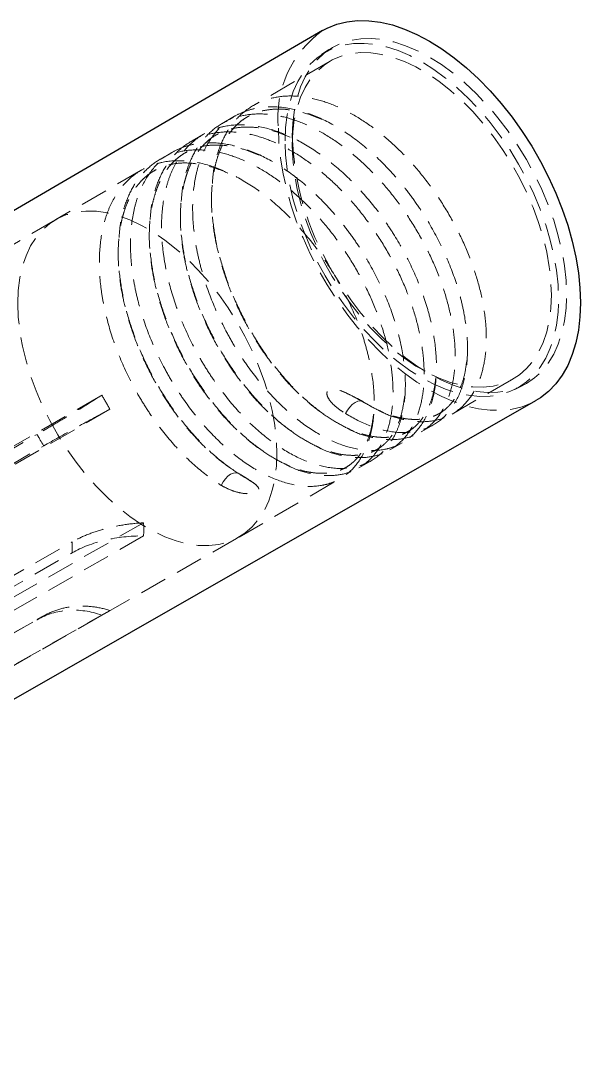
# Model space of a CAD drawing. Header units: millimetres. Extents: x 0 to 420, y 0 to 297.
# Drawn here: x 221.28 to 247.25, y 142.88 to 190.58 of the extents above; entities that cross this region are included whole.
import ezdxf

# ---------------------------------------------------------------- set-up
doc = ezdxf.new("R2010")
doc.units = ezdxf.units.MM
doc.linetypes.add('HIDDEN', pattern=[1.905, 1.27, -0.635])

msp = doc.modelspace()

# ---------------------------------------------------------------- linework, layer by layer
at = {"color": 7, "linetype": 'Continuous', "lineweight": 25}
for p, q in [((235.27918, 190.11609), (182.90681, 159.58196)), ((192.551, 142.87593), (245.18334, 172.95972))]:
    msp.add_line(p, q, dxfattribs=at)
at = {"color": 7, "linetype": 'HIDDEN', "lineweight": 18}
for p, q in [((235.58216, 189.23454), (235.24219, 189.00804)), ((235.64032, 188.7023), (232.07697, 186.64522)), ((231.20723, 186.14313), (230.63447, 185.81249)), ((229.76473, 185.31039), (229.19197, 184.97975)), ((228.32223, 184.47766), (227.74947, 184.14701)), ((226.87973, 183.64492), (222.9124, 181.35463)), ((222.89863, 181.34663), (216.76682, 177.76073)), ((241.29753, 172.33876), (244.13963, 173.97947)), ((244.2053, 173.4818), (244.57146, 173.66294)), ((237.22772, 172.8634), (237.53708, 172.69979)), ((239.85503, 171.50602), (240.42778, 171.83667)), ((188.92488, 152.33569), (222.04431, 171.39592)), ((189.28488, 151.71215), (222.35301, 170.86124)), ((238.41253, 170.67329), (238.98529, 171.00393)), ((236.97003, 169.84055), (237.54279, 170.1712)), ((231.41171, 166.6318), (236.10029, 169.33846)), ((225.22618, 163.1071), (231.3979, 166.62388)), ((190.53392, 147.50898), (223.67599, 166.40923)), ((190.53392, 146.92107), (223.67599, 165.9051)), ((188.92488, 143.95211), (222.04431, 162.80231)), ((189.28488, 144.16), (222.35301, 162.98057))]:
    msp.add_line(p, q, dxfattribs=at)
at = {"color": 7, "linetype": 'Continuous', "lineweight": 25, "flags": 128}
msp.add_lwpolyline([(235.27918, 190.11609), (235.49992, 190.23383), (235.94165, 190.41085), (236.41276, 190.52731), (236.91004, 190.58241), (237.43009, 190.57577), (237.96937, 190.50745), (238.52417, 190.3779), (239.09072, 190.18802), (239.66515, 189.93909), (240.24353, 189.63282), (240.8219, 189.27131), (241.39633, 188.85702), (241.96288, 188.39278), (242.51769, 187.88176), (243.05696, 187.32745), (243.57701, 186.73365), (244.07429, 186.1044), (244.54541, 185.444), (244.98713, 184.75698), (245.39646, 184.04801), (245.77058, 183.32194), (246.10695, 182.58373), (246.40327, 181.83843), (246.6575, 181.09112), (246.86793, 180.34692), (247.0331, 179.6109), (247.15189, 178.88808), (247.2235, 178.18342), (247.24742, 177.50173), (247.2235, 176.84765), (247.15189, 176.22566), (247.0331, 175.64), (246.86793, 175.09468), (246.6575, 174.59343), (246.40327, 174.13966), (246.10695, 173.73648), (245.77058, 173.38663), (245.39646, 173.09252), (245.18334, 172.95972)], dxfattribs=at)
at = {"color": 7, "linetype": 'HIDDEN', "lineweight": 18, "flags": 128}
for points in [[(233.54722, 185.00248), (233.57136, 185.6269), (233.64359, 186.21871), (233.76335, 186.7734), (233.92974, 187.28674), (234.14149, 187.75483), (234.39699, 188.1741), (234.6943, 188.54137), (235.03115, 188.85384), (235.40497, 189.10913), (235.81293, 189.3053), (236.25192, 189.44086), (236.7186, 189.51477), (237.20941, 189.52647), (237.72063, 189.47588), (238.24835, 189.36337), (238.78857, 189.18981), (239.33717, 188.95651), (239.88997, 188.66526), (240.44278, 188.31826), (240.99138, 187.91815), (241.5316, 187.46799), (242.05932, 186.9712), (242.57053, 186.43156), (243.06135, 185.85318), (243.52802, 185.24046), (243.96701, 184.59805), (244.37497, 183.93086), (244.7488, 183.24396), (245.08565, 182.54257), (245.38295, 181.83204), (245.63845, 181.11777), (245.85021, 180.4052), (246.0166, 179.69975), (246.13636, 179.00679), (246.20858, 178.33159), (246.23272, 177.67929), (246.20858, 177.05487), (246.13636, 176.46306), (246.0166, 175.90837), (245.85021, 175.39503), (245.63845, 174.92694), (245.38295, 174.50767), (245.08565, 174.1404), (244.7488, 173.82793), (244.37497, 173.57264), (243.96701, 173.37647), (243.52802, 173.24091), (243.06135, 173.167), (242.57053, 173.1553), (242.05932, 173.20589), (241.5316, 173.3184), (240.99138, 173.49196), (240.44278, 173.72526), (239.88997, 174.01651), (239.33717, 174.36351), (238.78857, 174.76362), (238.24835, 175.21378), (237.72063, 175.71057), (237.20941, 176.25021), (236.7186, 176.82859), (236.25192, 177.44131), (235.81293, 178.08372), (235.40497, 178.75091), (235.03115, 179.43781), (234.6943, 180.1392), (234.39699, 180.84973), (234.14149, 181.564), (233.92974, 182.27657), (233.76335, 182.98202), (233.64359, 183.67498), (233.57136, 184.35018), (233.54722, 185.00248)], [(233.88225, 185.21727), (233.90646, 185.84353), (233.97889, 186.43706), (234.099, 186.99337), (234.26588, 187.50821), (234.47825, 187.97766), (234.7345, 188.39816), (235.03267, 188.76651), (235.37051, 189.07989), (235.74542, 189.33593), (236.15458, 189.53267), (236.59485, 189.66862), (237.06289, 189.74275), (237.55513, 189.75449), (238.06784, 189.70375), (238.59711, 189.59091), (239.1389, 189.41684), (239.6891, 189.18286), (240.24353, 188.89075), (240.79795, 188.54274), (241.34815, 188.14147), (241.88995, 187.69), (242.41921, 187.19175), (242.93192, 186.65054), (243.42416, 186.07046), (243.8922, 185.45595), (244.33248, 184.81167), (244.74163, 184.14253), (245.11655, 183.45362), (245.45438, 182.75018), (245.75255, 182.03758), (246.0088, 181.32122), (246.22117, 180.60657), (246.38805, 179.89905), (246.50816, 179.20407), (246.5806, 178.5269), (246.6048, 177.8727), (246.5806, 177.24645), (246.50816, 176.65291), (246.38805, 176.09661), (246.22117, 175.58177), (246.0088, 175.11231), (245.75255, 174.69181), (245.45438, 174.32347), (245.11655, 174.01008), (244.74163, 173.75405), (244.33248, 173.5573), (243.8922, 173.42135), (243.42416, 173.34722), (242.93192, 173.33549), (242.41921, 173.38623), (241.88995, 173.49906), (241.34815, 173.67313), (240.79795, 173.90711), (240.24353, 174.19922), (239.6891, 174.54723), (239.1389, 174.9485), (238.59711, 175.39998), (238.06784, 175.89822), (237.55513, 176.43944), (237.06289, 177.01951), (236.59485, 177.63402), (236.15458, 178.2783), (235.8544, 178.76166)], [(233.87957, 184.81062), (233.90376, 185.4188), (233.97615, 185.99415), (234.09616, 186.53203), (234.26282, 187.02812), (234.47478, 187.47842), (234.73035, 187.8793), (235.02745, 188.22754), (235.36371, 188.52033), (235.7364, 188.75532), (236.14254, 188.93061), (236.57886, 189.04479), (237.04183, 189.09694), (237.52773, 189.08665), (238.03265, 189.01399), (238.55253, 188.87956), (239.08318, 188.68442), (239.62032, 188.43016), (240.15963, 188.11882), (240.69677, 187.75291), (241.22741, 187.33538), (241.74729, 186.86958), (242.25221, 186.35926), (242.73812, 185.80855), (243.20109, 185.22186), (243.6374, 184.60392), (244.04354, 183.95971), (244.41624, 183.29441), (244.75249, 182.61339), (245.0496, 181.92212), (245.30516, 181.22617), (245.51713, 180.53115), (245.68378, 179.84264), (245.80379, 179.1662), (245.87618, 178.50727), (245.90038, 177.87115), (245.87618, 177.26297), (245.80379, 176.68762), (245.68378, 176.14974), (245.51713, 175.65365), (245.30516, 175.20335), (245.0496, 174.80247), (244.75249, 174.45423), (244.41624, 174.16144), (244.04354, 173.92645), (243.6374, 173.75116), (243.20109, 173.63698), (242.73812, 173.58483), (242.25221, 173.59512), (241.74729, 173.66778), (241.22741, 173.80221), (240.69677, 173.99735), (240.15963, 174.25161), (239.62032, 174.56295), (239.08318, 174.92886), (238.55253, 175.34639), (238.03265, 175.81219), (237.52773, 176.32251), (237.04183, 176.87322), (236.57886, 177.45991), (236.14254, 178.07785), (235.7364, 178.72206), (235.36371, 179.38736), (235.02745, 180.06838), (234.73035, 180.75965), (234.47478, 181.4556), (234.26282, 182.15062), (234.09616, 182.83913), (233.97615, 183.51557), (233.90376, 184.1745), (233.87957, 184.81062)], [(245.18334, 172.95972), (244.98713, 172.85615), (244.54541, 172.67912), (244.07429, 172.56267), (243.57701, 172.50757), (243.05696, 172.5142), (242.51769, 172.58253), (241.96288, 172.71207), (241.39633, 172.90196), (240.8219, 173.15088), (240.24353, 173.45715), (239.66515, 173.81866), (239.09072, 174.23296), (238.52417, 174.6972), (237.96937, 175.20822), (237.43009, 175.76252), (236.91004, 176.35633), (236.41276, 176.98558), (235.94165, 177.64597), (235.49992, 178.333), (235.09059, 179.04197), (234.71647, 179.76804), (234.3801, 180.50624), (234.08379, 181.25154), (233.82955, 181.99885), (233.61912, 182.74306), (233.45395, 183.47908), (233.33516, 184.20189), (233.26356, 184.90655), (233.23963, 185.58825)], [(221.15164, 177.46295), (221.17584, 178.07113), (221.24823, 178.64648), (221.36824, 179.18436), (221.5349, 179.68045), (221.74686, 180.13075), (222.00242, 180.53163), (222.29953, 180.87987), (222.63578, 181.17266), (223.00848, 181.40764), (223.41462, 181.58293), (223.85094, 181.69711), (224.31391, 181.74927), (224.79981, 181.73898), (225.30473, 181.66632), (225.82461, 181.53188), (226.35525, 181.33675), (226.89239, 181.08249), (227.43171, 180.77115), (227.96885, 180.40524), (228.49949, 179.98771), (229.01937, 179.5219), (229.52429, 179.01159), (230.01019, 178.46087), (230.47317, 177.87418), (230.90948, 177.25625), (231.31562, 176.61204), (231.68832, 175.94674), (232.02457, 175.26572), (232.32168, 174.57445), (232.57724, 173.8785), (232.7892, 173.18348), (232.95586, 172.49497), (233.07587, 171.81853), (233.14826, 171.1596), (233.17246, 170.52348), (233.14826, 169.9153), (233.07587, 169.33995), (232.95586, 168.80206), (232.7892, 168.30597), (232.57724, 167.85568), (232.32168, 167.4548), (232.02457, 167.10656), (231.68832, 166.81377), (231.31562, 166.57878), (230.90948, 166.40349), (230.47317, 166.28931), (230.01019, 166.23715), (229.52429, 166.24745), (229.01937, 166.32011), (228.49949, 166.45454), (227.96885, 166.64968), (227.43171, 166.90393), (226.89239, 167.21527), (226.35525, 167.58118), (225.82461, 167.99872), (225.30473, 168.46452), (224.79981, 168.97483), (224.31391, 169.52555), (223.85094, 170.11224), (223.41462, 170.73018), (223.00848, 171.37439), (222.63578, 172.03968), (222.29953, 172.72071), (222.00242, 173.41197), (221.74686, 174.10792), (221.5349, 174.80295), (221.36824, 175.49145), (221.24823, 176.16789), (221.17584, 176.82683), (221.15164, 177.46295)], [(192.53204, 154.49261), (204.19311, 161.20321), (225.04954, 173.20543)], [(236.35797, 172.36131), (236.44283, 172.51953), (236.54774, 172.66292), (236.66668, 172.78325), (236.79285, 172.87365), (236.91901, 172.92892), (237.03795, 172.94591), (237.14286, 172.92365), (237.22772, 172.8634)], [(225.42276, 172.55898), (213.48369, 165.64494), (192.9565, 153.75743)], [(230.58798, 169.03036), (230.67284, 169.18859), (230.77775, 169.33197), (230.89669, 169.45231), (231.02285, 169.5427), (231.14902, 169.59798), (231.26796, 169.61497), (231.37287, 169.5927), (231.45772, 169.53245)], [(194.45064, 148.72945), (206.11834, 155.38774), (226.98659, 167.29651)], [(226.98659, 166.687), (215.02189, 159.82838), (194.45064, 148.03628)], [(192.9565, 144.7334), (204.5992, 151.36642), (225.42276, 163.23008)], [(225.04954, 163.01455), (213.09162, 156.20168), (192.53204, 144.48829)]]:
    msp.add_lwpolyline(points, dxfattribs=at)
at = {"color": 7, "linetype": 'HIDDEN', "lineweight": 18}
for centre, radius, start, end in [((238.17394, 186.08889), 4.95963, 125.708603, 185.793509), ((246.74696, 185.63587), 12.87152, 181.863637, 210.552389), ((212.55562, 165.5611), 14.64697, 28.539857, 31.460143), ((219.01724, 166.99176), 7.97517, 357.810023, 2.189977), ((223.82827, 165.56031), 2.82354, 295.628262, 304.38249)]:
    msp.add_arc(centre, radius, start, end, dxfattribs=at)
for points, knots in [([(237.87156, 172.5229), (237.9568, 172.47628), (238.34611, 172.26337), (239.01998, 172.06566), (239.86063, 171.94758), (240.63062, 172.03565), (241.31429, 172.30782), (241.89415, 172.76374), (242.35281, 173.39109), (242.67872, 174.17062), (242.86447, 175.08363), (242.90258, 176.1116), (242.79084, 177.22607), (242.53447, 178.39432), (242.13793, 179.5909), (241.60565, 180.79035), (240.95215, 181.95809), (240.19792, 183.06106), (239.35707, 184.07635), (238.44366, 184.98103), (237.48394, 185.74787), (236.50647, 186.35647), (235.52899, 186.79489), (234.56928, 187.05111), (233.65586, 187.11604), (232.81503, 186.99001), (232.06071, 186.67637), (231.40755, 186.17793), (230.87401, 185.50885), (230.48212, 184.68551), (230.24041, 183.85342), (230.19312, 183.25844), (230.17431, 183.02189)], [0, 0, 0, 0, 0.0097488, 0.04452016, 0.07929152, 0.11363353, 0.14797554, 0.1827469, 0.21751826, 0.25186027, 0.28620228, 0.32097364, 0.355745, 0.39008701, 0.42442902, 0.45920038, 0.49397174, 0.52831375, 0.56265577, 0.59742712, 0.63219848, 0.66654049, 0.70088251, 0.73565386, 0.77042522, 0.80476723, 0.83910925, 0.87388061, 0.90865196, 0.94299398, 0.97733599, 1, 1, 1, 1]), ([(236.35797, 172.36131), (236.73063, 172.12968), (237.10862, 171.93775), (237.85358, 171.64984), (238.22041, 171.55395), (238.92133, 171.46445), (239.2553, 171.47082), (239.71869, 171.55294), (239.86677, 171.5921), (240.15391, 171.69501), (240.29225, 171.75872), (240.68807, 171.98636), (240.92612, 172.18714), (241.33569, 172.67672), (241.50716, 172.96541), (241.70907, 173.44942), (241.76709, 173.61845), (241.86543, 173.97384), (241.90584, 174.16113), (241.99892, 174.74867), (242.02316, 175.17484), (241.99235, 176.07313), (241.93732, 176.54507), (241.79936, 177.26598), (241.74422, 177.50843), (241.61703, 177.99402), (241.54469, 178.23831), (241.29849, 178.98101), (241.09644, 179.48532), (240.62532, 180.48332), (240.35633, 180.9768), (239.91516, 181.68763), (239.76188, 181.91969), (239.44543, 182.37104), (239.28318, 182.58936), (238.77616, 183.23168), (238.4119, 183.64113), (237.64966, 184.39629), (237.25181, 184.74184), (236.44588, 185.34924), (236.03796, 185.61101), (235.23549, 186.04126), (234.82757, 186.21591), (234.02164, 186.46864), (233.62379, 186.54662), (232.86155, 186.60072), (232.49729, 186.57685), (231.99027, 186.46955), (231.82802, 186.42221), (231.51157, 186.30238), (231.35829, 186.23005), (230.91712, 185.97623), (230.64813, 185.75758), (230.17701, 185.23248), (229.97497, 184.92613), (229.72876, 184.41655), (229.65642, 184.23925), (229.52924, 183.86721), (229.47409, 183.67141), (229.33613, 183.05797), (229.2811, 182.61401), (229.25029, 181.68016), (229.27453, 181.19044), (229.36761, 180.44362), (229.40802, 180.19267), (229.50636, 179.69043), (229.56438, 179.43787), (229.76629, 178.6696), (229.93776, 178.14763), (230.34734, 177.11412), (230.58538, 176.60276), (230.9812, 175.86576), (231.11954, 175.62507), (231.40668, 175.1568), (231.55476, 174.9303), (232.01816, 174.2628), (232.35212, 173.83586), (233.05304, 173.0453), (233.41987, 172.68184), (234.16483, 172.03925), (234.54283, 171.7602), (235.28813, 171.29695), (235.66612, 171.10502), (236.41109, 170.8171), (236.77792, 170.72121), (237.47883, 170.63171), (237.8128, 170.63809), (238.27619, 170.7202), (238.42427, 170.75936), (238.71141, 170.86227), (238.84975, 170.92598), (239.24557, 171.15362), (239.48362, 171.3544), (239.8932, 171.84398), (240.06466, 172.13267), (240.26657, 172.61668), (240.32459, 172.78571), (240.42293, 173.14111), (240.46334, 173.32839), (240.55642, 173.91593), (240.58066, 174.34211), (240.54986, 175.24039), (240.49482, 175.71233), (240.35686, 176.43325), (240.30172, 176.6757), (240.17453, 177.16129), (240.10219, 177.40557), (239.85599, 178.14827), (239.65394, 178.65259), (239.18283, 179.65058), (238.91383, 180.14407), (238.47266, 180.85489), (238.31938, 181.08695), (238.00293, 181.53831), (237.84068, 181.75662), (237.33366, 182.39894), (236.9694, 182.80839), (236.20716, 183.56356), (235.80931, 183.9091), (235.00339, 184.5165), (234.59546, 184.77827), (233.793, 185.20852), (233.38507, 185.38318), (232.57914, 185.6359), (232.18129, 185.71388), (231.41905, 185.76798), (231.0548, 185.74412), (230.54777, 185.63682), (230.38553, 185.58948), (230.06907, 185.46964), (229.91579, 185.39731), (229.47462, 185.14349), (229.20563, 184.92484), (228.73451, 184.39974), (228.53247, 184.09339), (228.28626, 183.58381), (228.21392, 183.40652), (228.08674, 183.03447), (228.03159, 182.83868), (227.89364, 182.22523), (227.8386, 181.78128), (227.80779, 180.84743), (227.83203, 180.3577), (227.92511, 179.61089), (227.96552, 179.35993), (228.06387, 178.85769), (228.12189, 178.60514), (228.32379, 177.83686), (228.49526, 177.3149), (228.90484, 176.28138), (229.14288, 175.77002), (229.5387, 175.03302), (229.67705, 174.79234), (229.96418, 174.32406), (230.11227, 174.09757), (230.57566, 173.43006), (230.90962, 173.00312), (231.61054, 172.21256), (231.97737, 171.8491), (232.72233, 171.20651), (233.10033, 170.92746), (233.84563, 170.46421), (234.22362, 170.27228), (234.96859, 169.98436), (235.33542, 169.88847), (236.03633, 169.79897), (236.3703, 169.80535), (236.83369, 169.88746), (236.98178, 169.92663), (237.26891, 170.02953), (237.40726, 170.09325), (237.80308, 170.32088), (238.04112, 170.52167), (238.4507, 171.01125), (238.62216, 171.29994), (238.82407, 171.78394), (238.88209, 171.95298), (238.98044, 172.30837), (239.02085, 172.49566), (239.11393, 173.0832), (239.13816, 173.50937), (239.10736, 174.40766), (239.05232, 174.8796), (238.91437, 175.60051), (238.85922, 175.84296), (238.73203, 176.32855), (238.6597, 176.57284), (238.41349, 177.31554), (238.21144, 177.81985), (237.74033, 178.81784), (237.47133, 179.31133), (237.03017, 180.02215), (236.87688, 180.25422), (236.56043, 180.70557), (236.39818, 180.92388), (235.89116, 181.5662), (235.5269, 181.97566), (234.76467, 182.73082), (234.36682, 183.07637), (233.56089, 183.68376), (233.15296, 183.94554), (232.3505, 184.37579), (231.94257, 184.55044), (231.13664, 184.80316), (230.73879, 184.88115), (229.97655, 184.93524), (229.6123, 184.91138), (229.10528, 184.80408), (228.94303, 184.75674), (228.62658, 184.63691), (228.47329, 184.56457), (228.03213, 184.31076), (227.76313, 184.09211), (227.29202, 183.567), (227.08997, 183.26066), (226.84376, 182.75108), (226.77143, 182.57378), (226.64424, 182.20173), (226.58909, 182.00594), (226.45114, 181.3925), (226.3961, 180.94854), (226.36529, 180.01469), (226.38953, 179.52497), (226.48261, 178.77815), (226.52302, 178.52719), (226.62137, 178.02495), (226.67939, 177.7724), (226.8813, 177.00413), (227.05276, 176.48216), (227.46234, 175.44864), (227.70038, 174.93729), (228.0962, 174.20029), (228.23455, 173.9596), (228.52168, 173.49132), (228.66977, 173.26483), (229.13316, 172.59732), (229.46713, 172.17039), (230.16804, 171.37982), (230.53487, 171.01637), (231.27984, 170.37378), (231.65783, 170.09473), (232.40313, 169.63147), (232.78113, 169.43954), (233.52609, 169.15163), (233.89292, 169.05574), (234.59384, 168.96624), (234.9278, 168.97261), (235.39119, 169.05473), (235.53928, 169.09389), (235.82641, 169.1968), (235.96476, 169.26051), (236.36058, 169.48815), (236.59862, 169.68893), (237.0082, 170.17851), (237.17967, 170.4672), (237.38157, 170.95121), (237.43959, 171.12024), (237.53794, 171.47564), (237.57835, 171.66292), (237.67143, 172.25046), (237.69567, 172.67664), (237.66486, 173.57492), (237.60982, 174.04686), (237.47187, 174.76778), (237.41672, 175.01022), (237.28954, 175.49581), (237.2172, 175.7401), (236.97099, 176.4828), (236.76895, 176.98711), (236.29783, 177.98511), (236.02884, 178.4786), (235.58767, 179.18942), (235.43439, 179.42148), (235.11793, 179.87283), (234.95568, 180.09115), (234.44866, 180.73347), (234.08441, 181.14292), (233.32217, 181.89808), (232.92432, 182.24363), (232.11839, 182.85103), (231.71046, 183.1128), (230.908, 183.54305), (230.50007, 183.7177), (229.69415, 183.97043), (229.2963, 184.04841), (228.53406, 184.10251), (228.1698, 184.07864), (227.66278, 183.97135), (227.50053, 183.924), (227.18408, 183.80417), (227.0308, 183.73184), (226.58963, 183.47802), (226.32063, 183.25937), (225.84952, 182.73427), (225.64747, 182.42792), (225.40127, 181.91834), (225.32893, 181.74104), (225.20174, 181.369), (225.14659, 181.17321), (225.00864, 180.55976), (224.9536, 180.11581), (224.9228, 179.18195), (224.94703, 178.69223), (225.04012, 177.94541), (225.08053, 177.69446), (225.17887, 177.19222), (225.23689, 176.93966), (225.4388, 176.17139), (225.61026, 175.64942), (226.01984, 174.61591), (226.25789, 174.10455), (226.65371, 173.36755), (226.79205, 173.12686), (227.07919, 172.65859), (227.22727, 172.43209), (227.69066, 171.76459), (228.02463, 171.33765), (228.72554, 170.54709), (229.09237, 170.18363), (229.83734, 169.54104), (230.21533, 169.26199), (230.58798, 169.03036)], [0, 0, 0, 0, 0.0078125, 0.0078125, 0.015625, 0.015625, 0.0234375, 0.0234375, 0.02734375, 0.02734375, 0.03125, 0.03125, 0.0390625, 0.0390625, 0.046875, 0.046875, 0.05078125, 0.05078125, 0.0546875, 0.0546875, 0.0625, 0.0625, 0.0703125, 0.0703125, 0.07421875, 0.07421875, 0.078125, 0.078125, 0.0859375, 0.0859375, 0.09375, 0.09375, 0.09765625, 0.09765625, 0.1015625, 0.1015625, 0.109375, 0.109375, 0.1171875, 0.1171875, 0.125, 0.125, 0.1328125, 0.1328125, 0.140625, 0.140625, 0.1484375, 0.1484375, 0.15234375, 0.15234375, 0.15625, 0.15625, 0.1640625, 0.1640625, 0.171875, 0.171875, 0.17578125, 0.17578125, 0.1796875, 0.1796875, 0.1875, 0.1875, 0.1953125, 0.1953125, 0.19921875, 0.19921875, 0.203125, 0.203125, 0.2109375, 0.2109375, 0.21875, 0.21875, 0.22265625, 0.22265625, 0.2265625, 0.2265625, 0.234375, 0.234375, 0.2421875, 0.2421875, 0.25, 0.25, 0.2578125, 0.2578125, 0.265625, 0.265625, 0.2734375, 0.2734375, 0.27734375, 0.27734375, 0.28125, 0.28125, 0.2890625, 0.2890625, 0.296875, 0.296875, 0.30078125, 0.30078125, 0.3046875, 0.3046875, 0.3125, 0.3125, 0.3203125, 0.3203125, 0.32421875, 0.32421875, 0.328125, 0.328125, 0.3359375, 0.3359375, 0.34375, 0.34375, 0.34765625, 0.34765625, 0.3515625, 0.3515625, 0.359375, 0.359375, 0.3671875, 0.3671875, 0.375, 0.375, 0.3828125, 0.3828125, 0.390625, 0.390625, 0.3984375, 0.3984375, 0.40234375, 0.40234375, 0.40625, 0.40625, 0.4140625, 0.4140625, 0.421875, 0.421875, 0.42578125, 0.42578125, 0.4296875, 0.4296875, 0.4375, 0.4375, 0.4453125, 0.4453125, 0.44921875, 0.44921875, 0.453125, 0.453125, 0.4609375, 0.4609375, 0.46875, 0.46875, 0.47265625, 0.47265625, 0.4765625, 0.4765625, 0.484375, 0.484375, 0.4921875, 0.4921875, 0.5, 0.5, 0.5078125, 0.5078125, 0.515625, 0.515625, 0.5234375, 0.5234375, 0.52734375, 0.52734375, 0.53125, 0.53125, 0.5390625, 0.5390625, 0.546875, 0.546875, 0.55078125, 0.55078125, 0.5546875, 0.5546875, 0.5625, 0.5625, 0.5703125, 0.5703125, 0.57421875, 0.57421875, 0.578125, 0.578125, 0.5859375, 0.5859375, 0.59375, 0.59375, 0.59765625, 0.59765625, 0.6015625, 0.6015625, 0.609375, 0.609375, 0.6171875, 0.6171875, 0.625, 0.625, 0.6328125, 0.6328125, 0.640625, 0.640625, 0.6484375, 0.6484375, 0.65234375, 0.65234375, 0.65625, 0.65625, 0.6640625, 0.6640625, 0.671875, 0.671875, 0.67578125, 0.67578125, 0.6796875, 0.6796875, 0.6875, 0.6875, 0.6953125, 0.6953125, 0.69921875, 0.69921875, 0.703125, 0.703125, 0.7109375, 0.7109375, 0.71875, 0.71875, 0.72265625, 0.72265625, 0.7265625, 0.7265625, 0.734375, 0.734375, 0.7421875, 0.7421875, 0.75, 0.75, 0.7578125, 0.7578125, 0.765625, 0.765625, 0.7734375, 0.7734375, 0.77734375, 0.77734375, 0.78125, 0.78125, 0.7890625, 0.7890625, 0.796875, 0.796875, 0.80078125, 0.80078125, 0.8046875, 0.8046875, 0.8125, 0.8125, 0.8203125, 0.8203125, 0.82421875, 0.82421875, 0.828125, 0.828125, 0.8359375, 0.8359375, 0.84375, 0.84375, 0.84765625, 0.84765625, 0.8515625, 0.8515625, 0.859375, 0.859375, 0.8671875, 0.8671875, 0.875, 0.875, 0.8828125, 0.8828125, 0.890625, 0.890625, 0.8984375, 0.8984375, 0.90234375, 0.90234375, 0.90625, 0.90625, 0.9140625, 0.9140625, 0.921875, 0.921875, 0.92578125, 0.92578125, 0.9296875, 0.9296875, 0.9375, 0.9375, 0.9453125, 0.9453125, 0.94921875, 0.94921875, 0.953125, 0.953125, 0.9609375, 0.9609375, 0.96875, 0.96875, 0.97265625, 0.97265625, 0.9765625, 0.9765625, 0.984375, 0.984375, 0.9921875, 0.9921875, 1, 1, 1, 1]), ([(236.42906, 171.69016), (236.51431, 171.64354), (236.90361, 171.43064), (237.57748, 171.23293), (238.41813, 171.11485), (239.18813, 171.20291), (239.87179, 171.47509), (240.45165, 171.93101), (240.91031, 172.55835), (241.23622, 173.33788), (241.42197, 174.2509), (241.46008, 175.27887), (241.34834, 176.39334), (241.09197, 177.56159), (240.69543, 178.75816), (240.16315, 179.95762), (239.50965, 181.12535), (238.75543, 182.22832), (237.91458, 183.24362), (237.00116, 184.14829), (236.04144, 184.91513), (235.06397, 185.52374), (234.08649, 185.96216), (233.12678, 186.21838), (232.21336, 186.28331), (231.37253, 186.15728), (230.61822, 185.84363), (229.96505, 185.34519), (229.43151, 184.67612), (229.03962, 183.85278), (228.79791, 183.02069), (228.75062, 182.4257), (228.73181, 182.18915)], [0, 0, 0, 0, 0.0097488, 0.04452016, 0.07929152, 0.11363353, 0.14797554, 0.1827469, 0.21751826, 0.25186027, 0.28620228, 0.32097364, 0.355745, 0.39008701, 0.42442902, 0.45920038, 0.49397174, 0.52831375, 0.56265577, 0.59742712, 0.63219848, 0.66654049, 0.70088251, 0.73565386, 0.77042522, 0.80476723, 0.83910925, 0.87388061, 0.90865196, 0.94299398, 0.97733599, 1, 1, 1, 1]), ([(235.6827, 172.09782), (235.42967, 172.26755), (234.93061, 172.60232), (234.20863, 173.23745), (233.53798, 173.9323), (232.93084, 174.67025), (232.39114, 175.42673), (231.84514, 176.30637), (231.3264, 177.30414), (230.87534, 178.38934), (230.55203, 179.38747), (230.31599, 180.36185), (230.17302, 181.29178), (230.12293, 182.16724), (230.14853, 182.85635), (230.21373, 183.39465), (230.29332, 183.80706), (230.39265, 184.1805), (230.51736, 184.54207), (230.68448, 184.91456), (230.89161, 185.26427), (231.11259, 185.54952), (231.33424, 185.77808), (231.57145, 185.97537), (231.86688, 186.16341), (232.22784, 186.32541), (232.68301, 186.44702), (233.24595, 186.49681), (233.8915, 186.43928), (234.56107, 186.28266), (235.01462, 186.09683), (235.22553, 186.01041)], [0, 0, 0, 0, 0.044191062, 0.087162325, 0.128508681, 0.167904997, 0.205112342, 0.240507457, 0.290937293, 0.33759556, 0.380013801, 0.417956357, 0.462560046, 0.501883171, 0.537640646, 0.562009833, 0.584224166, 0.60430984, 0.625829954, 0.651377137, 0.68083016, 0.70727332, 0.727537921, 0.75111623, 0.778128921, 0.808544634, 0.842964652, 0.88232894, 0.924701103, 0.96498367, 1, 1, 1, 1]), ([(234.2402, 171.26509), (233.98718, 171.43481), (233.48811, 171.76959), (232.76614, 172.40471), (232.09548, 173.09956), (231.48834, 173.83751), (230.94865, 174.594), (230.40264, 175.47363), (229.8839, 176.47141), (229.43285, 177.55661), (229.10954, 178.55473), (228.87349, 179.52911), (228.73052, 180.45904), (228.68043, 181.3345), (228.70604, 182.02362), (228.77123, 182.56191), (228.85082, 182.97432), (228.95016, 183.34776), (229.07486, 183.70933), (229.24198, 184.08182), (229.44912, 184.43153), (229.67009, 184.71679), (229.89174, 184.94534), (230.12895, 185.14263), (230.42438, 185.33068), (230.78534, 185.49267), (231.24051, 185.61428), (231.80346, 185.66407), (232.44901, 185.60654), (233.11857, 185.44993), (233.57212, 185.26409), (233.78303, 185.17767)], [0, 0, 0, 0, 0.04419106, 0.08716232, 0.12850868, 0.167905, 0.20511234, 0.24050746, 0.29093729, 0.33759556, 0.3800138, 0.41795636, 0.46256005, 0.50188317, 0.53764065, 0.56200983, 0.58422417, 0.60430984, 0.62582995, 0.65137714, 0.68083016, 0.70727332, 0.72753792, 0.75111623, 0.77812892, 0.80854463, 0.84296465, 0.88232894, 0.9247011, 0.96498367, 1, 1, 1, 1]), ([(234.98656, 170.85742), (235.07181, 170.8108), (235.46111, 170.5979), (236.13498, 170.40019), (236.97563, 170.28211), (237.74563, 170.37017), (238.42929, 170.64235), (239.00915, 171.09827), (239.46781, 171.72562), (239.79372, 172.50515), (239.97947, 173.41816), (240.01758, 174.44613), (239.90585, 175.5606), (239.64947, 176.72885), (239.25293, 177.92543), (238.72066, 179.12488), (238.06715, 180.29261), (237.31293, 181.39558), (236.47208, 182.41088), (235.55866, 183.31555), (234.59895, 184.08239), (233.62147, 184.691), (232.644, 185.12942), (231.68428, 185.38564), (230.77086, 185.45057), (229.93003, 185.32454), (229.17572, 185.0109), (228.52255, 184.51246), (227.98902, 183.84338), (227.59713, 183.02004), (227.35542, 182.18795), (227.30812, 181.59296), (227.28932, 181.35641)], [0, 0, 0, 0, 0.0097488, 0.04452016, 0.07929152, 0.11363353, 0.14797554, 0.1827469, 0.21751826, 0.25186027, 0.28620228, 0.32097364, 0.355745, 0.39008701, 0.42442902, 0.45920038, 0.49397174, 0.52831375, 0.56265577, 0.59742712, 0.63219848, 0.66654049, 0.70088251, 0.73565386, 0.77042522, 0.80476723, 0.83910925, 0.87388061, 0.90865196, 0.94299398, 0.97733599, 1, 1, 1, 1]), ([(232.7977, 170.43235), (232.54468, 170.60208), (232.04561, 170.93685), (231.32364, 171.57197), (230.65298, 172.26683), (230.04584, 173.00477), (229.50615, 173.76126), (228.96015, 174.64089), (228.4414, 175.63867), (227.99035, 176.72387), (227.66704, 177.722), (227.43099, 178.69638), (227.28802, 179.62631), (227.23793, 180.50177), (227.26354, 181.19088), (227.32873, 181.72917), (227.40833, 182.14159), (227.50766, 182.51502), (227.63236, 182.87659), (227.79948, 183.24909), (228.00662, 183.5988), (228.22759, 183.88405), (228.44924, 184.1126), (228.68646, 184.3099), (228.98189, 184.49794), (229.34285, 184.65994), (229.79801, 184.78155), (230.36096, 184.83134), (231.00651, 184.77381), (231.67607, 184.61719), (232.12962, 184.43135), (232.34054, 184.34493)], [0, 0, 0, 0, 0.044191062, 0.087162325, 0.128508681, 0.167904997, 0.205112342, 0.240507457, 0.290937293, 0.33759556, 0.380013801, 0.417956357, 0.462560046, 0.501883171, 0.537640646, 0.562009833, 0.584224166, 0.60430984, 0.625829954, 0.651377137, 0.68083016, 0.70727332, 0.727537921, 0.75111623, 0.778128921, 0.808544634, 0.842964652, 0.88232894, 0.924701103, 0.96498367, 1, 1, 1, 1]), ([(233.54406, 170.02469), (233.62931, 169.97807), (234.01861, 169.76516), (234.69248, 169.56746), (235.53313, 169.44937), (236.30313, 169.53744), (236.98679, 169.80961), (237.56665, 170.26553), (238.02531, 170.89288), (238.35122, 171.67241), (238.53697, 172.58542), (238.57508, 173.61339), (238.46335, 174.72786), (238.20697, 175.89611), (237.81044, 177.09269), (237.27816, 178.29215), (236.62465, 179.45988), (235.87043, 180.56285), (235.02958, 181.57814), (234.11617, 182.48282), (233.15645, 183.24966), (232.17897, 183.85826), (231.2015, 184.29668), (230.24178, 184.5529), (229.32836, 184.61783), (228.48754, 184.4918), (227.73322, 184.17816), (227.08006, 183.67972), (226.54652, 183.01064), (226.15463, 182.18731), (225.91292, 181.35521), (225.86562, 180.76023), (225.84682, 180.52368)], [0, 0, 0, 0, 0.009748802, 0.044520161, 0.07929152, 0.113633531, 0.147975543, 0.182746902, 0.21751826, 0.251860272, 0.286202284, 0.320973642, 0.355745001, 0.390087013, 0.424429025, 0.459200383, 0.493971742, 0.528313754, 0.562655765, 0.597427124, 0.632198482, 0.666540494, 0.700882506, 0.735653865, 0.770425223, 0.804767235, 0.839109247, 0.873880605, 0.908651964, 0.942993976, 0.977335987, 1, 1, 1, 1]), ([(231.35521, 169.59961), (231.10218, 169.76934), (230.60311, 170.10412), (229.88114, 170.73924), (229.21049, 171.43409), (228.60335, 172.17204), (228.06365, 172.92852), (227.51765, 173.80816), (226.9989, 174.80593), (226.54785, 175.89114), (226.22454, 176.88926), (225.9885, 177.86364), (225.84552, 178.79357), (225.79543, 179.66903), (225.82104, 180.35814), (225.88624, 180.89644), (225.96583, 181.30885), (226.06516, 181.68229), (226.18986, 182.04386), (226.35698, 182.41635), (226.56412, 182.76606), (226.78509, 183.05131), (227.00674, 183.27987), (227.24396, 183.47716), (227.53939, 183.66521), (227.90035, 183.8272), (228.35551, 183.94881), (228.91846, 183.9986), (229.56401, 183.94107), (230.23358, 183.78445), (230.68712, 183.59862), (230.89804, 183.5122)], [0, 0, 0, 0, 0.04419106, 0.08716232, 0.12850868, 0.167905, 0.20511234, 0.24050746, 0.29093729, 0.33759556, 0.3800138, 0.41795636, 0.46256005, 0.50188317, 0.53764065, 0.56200983, 0.58422417, 0.60430984, 0.62582995, 0.65137714, 0.68083016, 0.70727332, 0.72753792, 0.75111623, 0.77812892, 0.80854463, 0.84296465, 0.88232894, 0.9247011, 0.96498367, 1, 1, 1, 1]), ([(230.17598, 181.47688), (230.22673, 181.0846), (230.32891, 180.29493), (230.66196, 179.05961), (231.11829, 177.81856), (231.69879, 176.60803), (232.38223, 175.46456), (233.15248, 174.40767), (233.99232, 173.46356), (234.85796, 172.66158), (235.44287, 172.26512), (235.72304, 172.07522)], [0, 0, 0, 0, 0.11007484, 0.22158243, 0.3344841, 0.44738577, 0.55889336, 0.67040095, 0.78330262, 0.89620429, 1, 1, 1, 1]), ([(228.73348, 180.64414), (228.78424, 180.25186), (228.88641, 179.46219), (229.21946, 178.22688), (229.67579, 176.98582), (230.25629, 175.77529), (230.93973, 174.63183), (231.70999, 173.57493), (232.54982, 172.63082), (233.41546, 171.82885), (234.00037, 171.43239), (234.28054, 171.24248)], [0, 0, 0, 0, 0.11007484, 0.22158243, 0.3344841, 0.44738577, 0.55889336, 0.67040095, 0.78330262, 0.89620429, 1, 1, 1, 1]), ([(227.29098, 179.81141), (227.34174, 179.41913), (227.44391, 178.62946), (227.77696, 177.39414), (228.23329, 176.15308), (228.81379, 174.94255), (229.49723, 173.79909), (230.26749, 172.7422), (231.10732, 171.79808), (231.97296, 170.99611), (232.55788, 170.59965), (232.83804, 170.40975)], [0, 0, 0, 0, 0.11007484, 0.22158243, 0.3344841, 0.44738577, 0.55889336, 0.67040095, 0.78330262, 0.89620429, 1, 1, 1, 1]), ([(225.84848, 178.97867), (225.89924, 178.58639), (226.00141, 177.79672), (226.33447, 176.56141), (226.7908, 175.32034), (227.3713, 174.10982), (228.05473, 172.96633), (228.825, 171.90955), (229.66478, 170.965), (230.55088, 170.14591), (231.1567, 169.73609), (231.45772, 169.53245)], [0, 0, 0, 0, 0.10923245, 0.21988669, 0.33192434, 0.44396198, 0.55461622, 0.66527046, 0.77730811, 0.88934576, 1, 1, 1, 1]), ([(241.97771, 174.81496), (241.94728, 174.59437), (241.88862, 174.16913), (241.73364, 173.67824), (241.57129, 173.31319), (241.42329, 173.05988), (241.28603, 172.87092), (241.16605, 172.73242), (241.0302, 172.59822), (240.86356, 172.46279), (240.6702, 172.3412), (240.48008, 172.25132), (240.31926, 172.19367), (240.19028, 172.15734), (240.04987, 172.1262), (239.86704, 172.0984), (239.61483, 172.08231), (239.28527, 172.09552), (238.87175, 172.1598), (238.36958, 172.30253), (237.77928, 172.54356), (237.35067, 172.79715), (237.1252, 172.93056)], [0, 0, 0, 0, 0.08156495, 0.15723208, 0.2109449, 0.25808404, 0.29639986, 0.33003616, 0.36296175, 0.40631465, 0.45608293, 0.49820517, 0.53149973, 0.55625107, 0.57828263, 0.60971442, 0.6507156, 0.70142998, 0.76192292, 0.83211064, 0.91167855, 1, 1, 1, 1]), ([(240.53521, 173.98222), (240.50478, 173.76163), (240.44612, 173.33639), (240.29114, 172.84551), (240.12879, 172.48045), (239.98079, 172.22714), (239.84353, 172.03819), (239.72355, 171.89969), (239.5877, 171.76549), (239.42106, 171.63006), (239.2277, 171.50847), (239.03758, 171.41858), (238.87676, 171.36094), (238.74778, 171.32461), (238.60738, 171.29346), (238.42454, 171.26566), (238.17234, 171.24957), (237.84277, 171.26279), (237.42925, 171.32706), (236.92708, 171.46979), (236.33678, 171.71082), (235.90818, 171.96442), (235.6827, 172.09782)], [0, 0, 0, 0, 0.08156495, 0.15723208, 0.2109449, 0.25808404, 0.29639986, 0.33003616, 0.36296175, 0.40631465, 0.45608293, 0.49820517, 0.53149973, 0.55625107, 0.57828263, 0.60971442, 0.6507156, 0.70142998, 0.76192292, 0.83211064, 0.91167855, 1, 1, 1, 1]), ([(225.04954, 173.20543), (224.78807, 173.04214), (224.52699, 172.88056), (224.00555, 172.56069), (223.74315, 172.40118), (223.22866, 172.09138), (222.97984, 171.94305), (222.4987, 171.65921), (222.26499, 171.52292), (222.04431, 171.39592)], [0, 0, 0, 0, 0.25, 0.25, 0.5, 0.5, 0.75, 0.75, 1, 1, 1, 1]), ([(237.22772, 172.8634), (237.11205, 172.93017), (236.99272, 172.99812), (236.74469, 173.13483), (236.61552, 173.20404), (236.34261, 173.33575), (236.19793, 173.39974), (235.96715, 173.46783), (235.88587, 173.48639), (235.72241, 173.49765), (235.63915, 173.48819), (235.55148, 173.43741), (235.52914, 173.41503), (235.4995, 173.36484), (235.49202, 173.33771), (235.48457, 173.25363), (235.49907, 173.19669), (235.5677, 173.03193), (235.64655, 172.93007), (235.82301, 172.74333), (235.92205, 172.65831), (236.13164, 172.50061), (236.24239, 172.42803), (236.35797, 172.36131)], [0, 0, 0, 0, 0.125, 0.125, 0.25, 0.25, 0.375, 0.375, 0.4375, 0.4375, 0.5, 0.5, 0.53125, 0.53125, 0.5625, 0.5625, 0.625, 0.625, 0.75, 0.75, 0.875, 0.875, 1, 1, 1, 1]), ([(237.1683, 172.91083), (237.06681, 172.96836), (236.80872, 173.11466), (236.54947, 173.23427), (236.39216, 173.30685)], [0, 0, 0, 0, 0.39322477, 1, 1, 1, 1]), ([(239.09271, 173.14949), (239.06228, 172.92889), (239.00362, 172.50366), (238.84864, 172.01277), (238.6863, 171.64772), (238.53829, 171.3944), (238.40103, 171.20545), (238.28105, 171.06695), (238.14521, 170.93275), (237.97856, 170.79732), (237.7852, 170.67573), (237.59509, 170.58584), (237.43426, 170.5282), (237.30528, 170.49187), (237.16488, 170.46073), (236.98204, 170.43292), (236.72984, 170.41684), (236.40027, 170.43005), (235.98676, 170.49433), (235.48458, 170.63705), (234.89429, 170.87809), (234.46568, 171.13168), (234.2402, 171.26509)], [0, 0, 0, 0, 0.081564954, 0.157232076, 0.2109449, 0.258084035, 0.29639986, 0.330036161, 0.362961751, 0.406314651, 0.456082926, 0.498205167, 0.531499727, 0.556251073, 0.578282629, 0.609714416, 0.650715601, 0.701429983, 0.761922921, 0.832110642, 0.911678549, 1, 1, 1, 1]), ([(222.35301, 170.86124), (222.79485, 171.11709), (223.28053, 171.39144), (224.33932, 171.97699), (224.87705, 172.26864), (225.42276, 172.55898)], [0, 0, 0, 0, 0.5, 0.5, 1, 1, 1, 1]), ([(237.65022, 172.31675), (237.61978, 172.09616), (237.56112, 171.67092), (237.40614, 171.18003), (237.2438, 170.81498), (237.0958, 170.56167), (236.95853, 170.37271), (236.83855, 170.23421), (236.70271, 170.10001), (236.53606, 169.96458), (236.3427, 169.84299), (236.15259, 169.75311), (235.99176, 169.69546), (235.86278, 169.65913), (235.72238, 169.62799), (235.53955, 169.60019), (235.28734, 169.5841), (234.95777, 169.59732), (234.54426, 169.66159), (234.04208, 169.80432), (233.45179, 170.04535), (233.02318, 170.29894), (232.7977, 170.43235)], [0, 0, 0, 0, 0.08156495, 0.15723208, 0.2109449, 0.25808404, 0.29639986, 0.33003616, 0.36296175, 0.40631465, 0.45608293, 0.49820517, 0.53149973, 0.55625107, 0.57828263, 0.60971442, 0.6507156, 0.70142998, 0.76192292, 0.83211064, 0.91167855, 1, 1, 1, 1]), ([(222.04431, 171.39592), (222.07001, 171.34898), (222.09598, 171.3022), (222.12223, 171.25556), (222.19694, 171.12285), (222.27389, 170.99135), (222.35301, 170.86124)], [0, 0, 0, 0, 0.000160543374, 0.000160543374, 0.000160543374, 0.000617528958, 0.000617528958, 0.000617528958, 0.000617528958]), ([(230.58798, 169.03036), (230.70365, 168.96359), (230.82298, 168.90335), (231.07101, 168.79712), (231.20018, 168.75085), (231.47309, 168.67884), (231.61777, 168.65238), (231.84855, 168.64294), (231.92983, 168.64484), (232.09329, 168.66794), (232.17655, 168.6907), (232.26422, 168.74142), (232.28656, 168.76055), (232.3162, 168.79959), (232.32368, 168.81911), (232.33113, 168.87725), (232.31663, 168.91379), (232.248, 169.01907), (232.16915, 169.08362), (231.99269, 169.211), (231.89365, 169.27343), (231.68406, 169.40085), (231.5733, 169.46573), (231.45772, 169.53245)], [0, 0, 0, 0, 0.125, 0.125, 0.25, 0.25, 0.375, 0.375, 0.4375, 0.4375, 0.5, 0.5, 0.53125, 0.53125, 0.5625, 0.5625, 0.625, 0.625, 0.75, 0.75, 0.875, 0.875, 1, 1, 1, 1]), ([(231.97254, 169.21568), (231.8987, 169.26696), (231.70859, 169.39898), (231.51606, 169.51123), (231.39831, 169.57988)], [0, 0, 0, 0, 0.38840053, 1, 1, 1, 1]), ([(226.98659, 167.29651), (226.67634, 167.27993), (226.37214, 167.2481), (225.77537, 167.15513), (225.48056, 167.09336), (224.91375, 166.94156), (224.64527, 166.85276), (224.13748, 166.64999), (223.89682, 166.53516), (223.67599, 166.40923)], [0, 0, 0, 0, 0.25, 0.25, 0.5, 0.5, 0.75, 0.75, 1, 1, 1, 1]), ([(223.67599, 165.9051), (224.11881, 166.15875), (224.62581, 166.35285), (225.7677, 166.62237), (226.36447, 166.68874), (226.98659, 166.687)], [0, 0, 0, 0, 0.5, 0.5, 1, 1, 1, 1]), ([(223.67599, 166.40923), (223.67494, 166.36495), (223.67416, 166.32081), (223.67365, 166.27683), (223.67221, 166.15166), (223.67299, 166.02769), (223.67599, 165.9051)], [0, 0, 0, 0, 0.000160543374, 0.000160543374, 0.000160543374, 0.000617528958, 0.000617528958, 0.000617528958, 0.000617528958]), ([(222.04431, 162.80231), (222.48683, 163.05417), (222.96728, 163.19815), (224.0038, 163.27109), (224.52524, 163.19755), (225.04954, 163.01455)], [0, 0, 0, 0, 0.5, 0.5, 1, 1, 1, 1]), ([(225.42276, 163.23008), (225.15062, 163.31517), (224.88015, 163.37322), (224.34241, 163.43736), (224.07307, 163.44324), (223.54752, 163.40071), (223.29465, 163.35303), (222.80824, 163.20611), (222.57335, 163.10598), (222.35301, 162.98057)], [0, 0, 0, 0, 0.25, 0.25, 0.5, 0.5, 0.75, 0.75, 1, 1, 1, 1]), ([(222.35301, 162.98057), (222.32521, 162.96453), (222.29768, 162.94864), (222.27042, 162.9329), (222.19284, 162.88811), (222.11744, 162.84456), (222.04431, 162.80231)], [0, 0, 0, 0, 0.000160543374, 0.000160543374, 0.000160543374, 0.000617528958, 0.000617528958, 0.000617528958, 0.000617528958])]:
    msp.add_open_spline(points, degree=3, knots=knots, dxfattribs=at)

doc.saveas('drawing.dxf')
